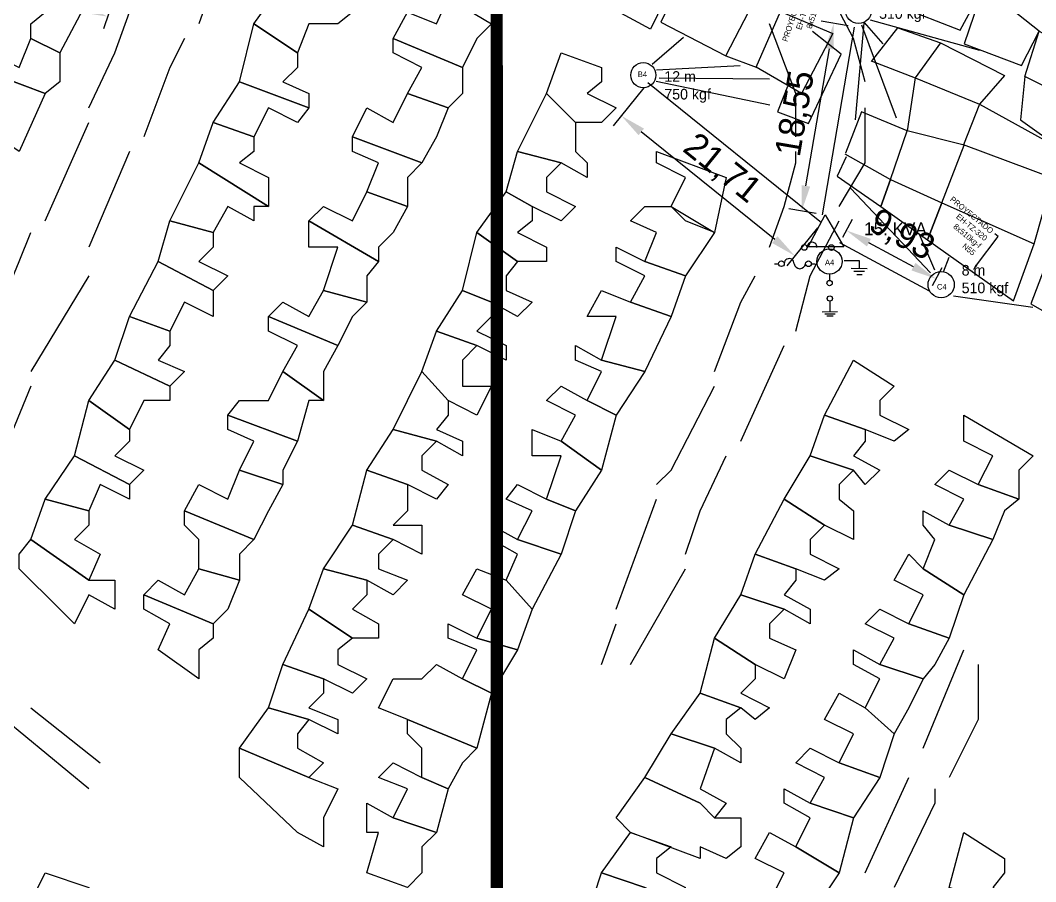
# Model space of a CAD drawing. Header units: millimetres. Extents: x -3588 to 75209, y -3737 to 38254.
# Drawn here: x 28220.5 to 28319.4, y 18310.5 to 18394.4 of the extents above; entities that cross this region are included whole.
import ezdxf
from ezdxf import colors
from ezdxf.entities.mleader import LeaderData, LeaderLine
from ezdxf.math import Vec2, Vec3

# ---------------------------------------------------------------- set-up
doc = ezdxf.new("R2010")
doc.units = ezdxf.units.MM
doc.linetypes.add('CONTINUA', pattern=[0])
doc.layers.add('Mancheta', color=255, linetype='Continuous')
doc.layers.add('P', color=253, linetype='Continuous')
doc.linetypes.add('+_LINE', pattern='A,12.7,-5.08,["+",Standard,S=2.54,R=0,X=-2.54,Y=-1.27],-6.35', length=24.13)
doc.dimstyles.new('ISO-25', dxfattribs={"dimtxt": 2.5, "dimasz": 2.5, "dimexe": 1.25, "dimexo": 0.625, "dimtad": 1, "dimtxsty": 'Standard', "dimcen": 2.5, "dimadec": 0, "dimazin": 0, "dimtfac": 1, "dimtmove": 0, "dimatfit": 3, "dimfxl": 1, "dimarcsym": 0})

# ---------------------------------------------------------------- blocks, each defined once
blk = doc.blocks.new('*D697')
at = {"color": 0, "lineweight": -2, "transparency": 16777216}
for p, q in [((28200.669, 18407.545), (28199.297, 18403.477)), ((28202.065, 18403.862), (28226.637, 18395.574)), ((28229.979, 18397.658), (28228.606, 18393.59))]:
    blk.add_line(p, q, dxfattribs=at)
at = {"color": 0, "transparency": 16777216}
for points in [[(28202.198, 18404.257), (28201.932, 18403.467), (28199.696, 18404.661)], [(28226.77, 18395.968), (28226.504, 18395.179), (28229.006, 18394.775)]]:
    blk.add_solid(points, dxfattribs=at)
at = {"layer": 'Defpoints', "color": 0, "transparency": 16777216}
for p in [(28200.869, 18408.137), (28230.178, 18398.25), (28229.006, 18394.775)]:
    blk.add_point(p, dxfattribs=at)
at = {"color": 0, "transparency": 16777216, "insert": (28215.017, 18401.692), "char_height": 2.5, "attachment_point": 5, "rotation": 341.36005}
blk.add_mtext('30,93', dxfattribs=at)
blk = doc.blocks.new('*D905')
at = {"color": 0, "lineweight": -2, "transparency": 16777216}
for p, q in [((28301.167, 18393.87), (28298.514, 18394.323)), ((28297.043, 18378.294), (28299.325, 18391.648)), ((28298.043, 18375.587), (28295.39, 18376.04))]:
    blk.add_line(p, q, dxfattribs=at)
at = {"color": 0, "transparency": 16777216}
for points in [[(28298.915, 18391.718), (28299.736, 18391.578), (28299.746, 18394.113)], [(28296.633, 18378.364), (28297.454, 18378.223), (28296.622, 18375.829)]]:
    blk.add_solid(points, dxfattribs=at)
at = {"layer": 'Defpoints', "color": 0, "transparency": 16777216}
for p in [(28299.746, 18394.113), (28301.783, 18393.765), (28298.659, 18375.481)]:
    blk.add_point(p, dxfattribs=at)
at = {"color": 0, "transparency": 16777216, "insert": (28296.131, 18385.322), "char_height": 2.5, "attachment_point": 5, "rotation": 80.30353}
blk.add_mtext('18,55', dxfattribs=at)
blk = doc.blocks.new('*D906')
at = {"color": 0, "lineweight": -2, "transparency": 16777216}
for p, q in [((28281.259, 18387.85), (28278.27, 18384.146)), ((28294.005, 18373.053), (28281, 18383.549)), ((28298.155, 18374.215), (28295.166, 18370.511))]:
    blk.add_line(p, q, dxfattribs=at)
at = {"color": 0, "transparency": 16777216}
for points in [[(28281.262, 18383.873), (28280.739, 18383.225), (28279.055, 18385.119)], [(28294.267, 18373.378), (28293.744, 18372.729), (28295.951, 18371.483)]]:
    blk.add_solid(points, dxfattribs=at)
at = {"layer": 'Defpoints', "color": 0, "transparency": 16777216}
for p in [(28281.652, 18388.337), (28279.055, 18385.119), (28298.547, 18374.701)]:
    blk.add_point(p, dxfattribs=at)
at = {"color": 0, "transparency": 16777216, "insert": (28288.811, 18379.922), "char_height": 2.5, "attachment_point": 5, "rotation": 321.09429}
blk.add_mtext('21,71', dxfattribs=at)
blk = doc.blocks.new('*D907')
at = {"color": 0, "lineweight": -2, "transparency": 16777216}
for p, q in [((28300.632, 18373.298), (28301.574, 18375.044)), ((28307.518, 18370.42), (28303.181, 18372.758)), ((28309.37, 18368.588), (28310.312, 18370.334))]:
    blk.add_line(p, q, dxfattribs=at)
at = {"color": 0, "transparency": 16777216}
for points in [[(28303.379, 18373.125), (28302.984, 18372.391), (28300.981, 18373.944)], [(28307.716, 18370.787), (28307.32, 18370.053), (28309.719, 18369.234)]]:
    blk.add_solid(points, dxfattribs=at)
at = {"layer": 'Defpoints', "color": 0, "transparency": 16777216}
for p in [(28300.981, 18373.944), (28300.336, 18372.748), (28309.074, 18368.037)]:
    blk.add_point(p, dxfattribs=at)
at = {"color": 0, "transparency": 16777216, "insert": (28306.338, 18373.423), "char_height": 2.5, "attachment_point": 5, "rotation": 331.67368}
blk.add_mtext('9,93', dxfattribs=at)

msp = doc.modelspace()

# ---------------------------------------------------------------- linework, layer by layer
at = {"color": 6}
for p, q in [((28302.669, 18394.145), (28301.849, 18384.718)), ((28304.565, 18392.143), (28302.754, 18394.212)), ((28313.986, 18391.471), (28303.323, 18394.419)), ((28305.859, 18384.903), (28302.495, 18393.953)), ((28282.052, 18390.164), (28285.104, 18392.778)), ((28282.483, 18389.593), (28290.627, 18390.018)), ((28293.52, 18386.145), (28282.462, 18388.45)), ((28293.5, 18388.681), (28282.731, 18388.796)), ((28309.179, 18369.828), (28301.383, 18378.061)), ((28309.591, 18370.081), (28308.101, 18373.564)), ((28310.446, 18369.923), (28310.985, 18371.348)), ((28319.148, 18366.453), (28311.436, 18367.556))]:
    msp.add_line(p, q, dxfattribs=at)
at = {"color": 5, "linetype": '+_LINE'}
for p, q in [((28298.659, 18375.481), (28301.783, 18393.765)), ((28298.547, 18374.701), (28281.652, 18388.337)), ((28309.074, 18368.037), (28300.336, 18372.748))]:
    msp.add_line(p, q, dxfattribs=at)
at = {"color": 10}
for p, q in [((28297.281, 18372.431), (28298.907, 18375.486)), ((28298.907, 18375.486), (28300.729, 18372.366)), ((28300.729, 18372.366), (28297.228, 18372.366)), ((28293.99, 18370.702), (28294.375, 18370.702)), ((28297.565, 18370.702), (28297.954, 18370.702)), ((28300.767, 18371.016), (28302.244, 18371.015)), ((28302.244, 18371.015), (28302.244, 18370.28)), ((28299.341, 18369.662), (28299.346, 18369.085)), ((28301.458, 18370.259), (28303.007, 18370.258)), ((28301.702, 18369.985), (28302.745, 18369.985)), ((28301.992, 18369.656), (28302.518, 18369.656)), ((28299.376, 18367.056), (28299.387, 18366.006)), ((28300.133, 18366.014), (28298.639, 18365.997)), ((28299.902, 18365.806), (28298.877, 18365.795)), ((28299.684, 18365.603), (28299.094, 18365.597))]:
    msp.add_line(p, q, dxfattribs=at)
at = {"color": 254}
for points in [[(28281.824, 18403.05), (28285.298, 18400.58), (28281.893, 18393.57), (28278.233, 18395.53), (28278.538, 18397.489)], [(28306.056, 18395.791), (28312.07, 18393.457), (28314.357, 18397.679), (28308.591, 18400.063), (28306.056, 18395.791)], [(28282.899, 18394.228), (28289.226, 18390.961), (28292.404, 18397.069), (28285.65, 18399.939), (28282.899, 18394.228)], [(28312.456, 18392.144), (28318.056, 18390.012), (28319.763, 18393.37), (28314.357, 18397.679), (28312.456, 18392.144)], [(28289.226, 18390.961), (28292.187, 18389.855), (28294.569, 18395.295), (28292.404, 18397.069)], [(28294.569, 18395.295), (28299.673, 18393.142), (28296.61, 18387.305), (28292.187, 18389.855)], [(28295.232, 18387.961), (28294.273, 18385.509), (28297.304, 18384.356), (28300.464, 18391.113), (28297.685, 18393.323)], [(28303.435, 18390.414), (28305.983, 18393.678), (28310.145, 18392.23), (28307.673, 18388.802)], [(28318.376, 18388.946), (28319.763, 18393.37), (28325.577, 18390.065), (28323.852, 18386.197), (28318.376, 18388.946)], [(28310.145, 18392.23), (28316.401, 18389.054), (28313.947, 18386.244)], [(28303.409, 18390.46), (28307.673, 18388.802), (28306.897, 18383.64)], [(28307.673, 18388.802), (28313.947, 18386.244), (28312.391, 18382.282)], [(28318.376, 18388.946), (28317.953, 18384.736), (28322.152, 18381.745), (28324.693, 18378.096)], [(28313.947, 18386.244), (28322.152, 18381.745), (28321.114, 18379.027)], [(28300.834, 18381.424), (28305.282, 18378.914), (28306.897, 18383.64), (28302.471, 18385.515), (28300.885, 18381.468)], [(28305.282, 18378.914), (28310.295, 18376.65), (28312.46, 18382.256), (28306.897, 18383.64)], [(28310.295, 18376.65), (28319.274, 18372.632), (28321.114, 18379.027), (28312.391, 18382.282)], [(28300.97, 18381.105), (28300.076, 18379.245), (28304.335, 18376.291), (28305.282, 18378.914), (28304.335, 18376.291), (28308.902, 18373.043), (28310.295, 18376.65), (28308.902, 18373.043), (28317.263, 18367.095), (28319.274, 18372.632)], [(28321.287, 18372.937), (28318.965, 18366.799), (28323.235, 18364.329), (28326.906, 18371.515), (28321.287, 18372.937)]]:
    msp.add_lwpolyline(points, dxfattribs=at)
at = {"color": 10}
for centre, radius in [((28281.198, 18389.079), 1.222), ((28296.882, 18372.292), 0.276), ((28299.519, 18372.288), 0.276), ((28299.336, 18370.927), 1.222), ((28294.652, 18370.709), 0.276), ((28297.289, 18370.705), 0.276), ((28299.346, 18368.822), 0.263), ((28299.37, 18367.316), 0.26)]:
    msp.add_circle(centre, radius, dxfattribs=at)
for centre, radius, start, end in [((28297.638, 18372.314), 0.481, 356.0473, 179.98075), ((28295.408, 18370.731), 0.481, 356.0473, 179.98075), ((28296.45, 18370.797), 0.571, 190.00363, 350.3175)]:
    msp.add_arc(centre, radius, start, end, dxfattribs=at)
at = {"layer": 'Mancheta', "color": 5}
for centre in [(28302.169, 18395.399), (28310.217, 18368.666)]:
    msp.add_circle(centre, 1.28, dxfattribs=at)
at = {"layer": 'P', "color": 9, "const_width": 1.2}
msp.add_lwpolyline([(28268.186, 12346.771), (28266.285, 21345.396)], dxfattribs=at)
at = {"layer": 'P', "color": 254}
for points in [[(28241.845, 18403.392), (28239.3, 18398.031), (28237.892, 18394.078)], [(28221.52, 18394.078), (28222.928, 18395.198), (28220.384, 18396.606), (28221.52, 18399.439), (28227.169, 18396.606), (28224.337, 18391.245), (28221.52, 18392.653), (28221.52, 18394.078)], [(28251.447, 18394.078), (28248.614, 18394.078), (28247.494, 18391.245), (28243.253, 18394.078), (28246.086, 18398.031), (28252.855, 18395.198), (28251.447, 18394.078)], [(28302.819, 18388.428), (28301.683, 18392.653), (28298.866, 18398.031)], [(28264.986, 18392.653), (28263.578, 18389.837), (28256.808, 18392.653), (28258.217, 18395.198), (28261.033, 18394.078), (28262.17, 18396.606), (28266.411, 18394.078), (28264.986, 18392.653)], [(28227.169, 18385.884), (28229.714, 18391.245), (28231.122, 18395.198)], [(28247.494, 18389.837), (28246.086, 18388.428), (28248.614, 18387.292), (28248.614, 18385.884), (28241.845, 18388.428), (28243.253, 18394.078), (28247.494, 18391.245), (28247.494, 18389.837)], [(28296.049, 18383.067), (28296.049, 18387.292), (28293.505, 18394.078)], [(28224.337, 18388.428), (28222.928, 18387.292), (28216.159, 18389.837), (28217.567, 18391.245), (28220.384, 18389.837), (28221.52, 18392.653), (28224.337, 18391.245), (28224.337, 18388.428)], [(28236.484, 18392.653), (28235.075, 18389.837), (28232.531, 18383.067)], [(28263.578, 18387.292), (28262.17, 18385.884), (28258.217, 18387.292), (28259.625, 18389.837), (28256.808, 18391.245), (28256.808, 18392.653), (28263.578, 18389.837), (28263.578, 18387.292)], [(28277.133, 18388.428), (28275.725, 18387.292), (28278.541, 18385.884), (28277.133, 18384.476), (28274.588, 18384.476), (28271.772, 18387.292), (28273.18, 18391.245), (28277.133, 18389.837), (28277.133, 18388.428)], [(28217.567, 18385.884), (28217.567, 18387.292), (28216.159, 18388.428), (28216.159, 18389.837), (28222.928, 18387.292), (28220.384, 18381.643), (28216.159, 18384.476), (28217.567, 18385.884)], [(28247.494, 18384.476), (28244.662, 18385.884), (28243.253, 18383.067), (28239.3, 18384.476), (28241.845, 18388.428), (28248.614, 18385.884), (28247.494, 18384.476)], [(28261.033, 18383.067), (28259.625, 18380.523), (28252.855, 18383.067), (28254.264, 18385.884), (28256.808, 18384.476), (28258.217, 18387.292), (28262.17, 18385.884), (28261.033, 18383.067)], [(28274.588, 18383.067), (28274.588, 18381.643), (28275.725, 18380.523), (28275.725, 18379.114), (28273.18, 18380.523), (28268.939, 18381.643), (28271.772, 18387.292), (28274.588, 18384.476), (28274.588, 18383.067)], [(28300.274, 18376.282), (28302.819, 18380.523), (28302.819, 18385.884)], [(28222.928, 18374.873), (28227.169, 18384.476)], [(28243.253, 18381.643), (28241.845, 18380.523), (28244.662, 18379.114), (28244.662, 18376.282), (28237.892, 18380.523), (28239.3, 18384.476), (28243.253, 18383.067), (28243.253, 18381.643)], [(28258.217, 18379.114), (28258.217, 18376.282), (28254.264, 18377.706), (28255.4, 18380.523), (28252.855, 18381.643), (28252.855, 18383.067), (28259.625, 18380.523), (28258.217, 18379.114)], [(28231.122, 18381.643), (28227.169, 18372.329)], [(28271.772, 18379.114), (28271.772, 18377.706), (28274.588, 18376.282), (28273.18, 18374.873), (28270.363, 18376.282), (28267.819, 18377.706), (28268.939, 18381.643), (28273.18, 18380.523), (28271.772, 18379.114)], [(28285.311, 18374.873), (28283.903, 18376.282), (28285.311, 18379.114), (28282.494, 18380.523), (28282.494, 18381.643), (28289.264, 18379.114), (28288.144, 18373.753), (28285.311, 18374.873)], [(28293.505, 18372.329), (28294.913, 18376.282), (28296.049, 18380.523), (28296.049, 18381.643)], [(28243.253, 18376.282), (28243.253, 18374.873), (28240.709, 18376.282), (28239.3, 18373.753), (28235.075, 18374.873), (28237.892, 18380.523), (28244.662, 18376.282), (28243.253, 18376.282)], [(28256.808, 18373.753), (28255.4, 18372.329), (28255.4, 18370.92), (28248.614, 18374.873), (28250.039, 18376.282), (28252.855, 18374.873), (28254.264, 18377.706), (28258.217, 18376.282), (28256.808, 18373.753)], [(28270.363, 18374.873), (28268.939, 18373.753), (28271.772, 18372.329), (28271.772, 18370.92), (28268.939, 18370.92), (28264.986, 18373.753), (28267.819, 18377.706), (28270.363, 18376.282), (28270.363, 18374.873)], [(28283.903, 18376.282), (28288.144, 18373.753), (28285.311, 18369.512), (28281.358, 18370.92), (28282.494, 18373.753), (28279.95, 18374.873), (28281.358, 18376.282), (28283.903, 18376.282)], [(28239.3, 18372.329), (28237.892, 18370.92), (28240.709, 18369.512), (28239.3, 18368.104), (28233.939, 18370.92), (28235.075, 18374.873), (28239.3, 18373.753), (28239.3, 18372.329)], [(28254.264, 18369.512), (28254.264, 18366.967), (28250.039, 18368.104), (28251.447, 18372.329), (28248.614, 18372.329), (28248.614, 18374.873), (28255.4, 18370.92), (28254.264, 18369.512)], [(28296.049, 18364.151), (28297.458, 18369.512), (28300.274, 18374.873)], [(28217.567, 18364.151), (28220.384, 18370.92), (28221.52, 18373.753)], [(28267.819, 18369.512), (28267.819, 18368.104), (28270.363, 18366.967), (28268.939, 18365.559), (28266.411, 18366.967), (28263.578, 18368.104), (28264.986, 18373.753), (28268.939, 18370.92), (28267.819, 18369.512)], [(28281.358, 18370.92), (28285.311, 18369.512), (28283.903, 18365.559), (28279.95, 18366.967), (28281.358, 18369.512), (28278.541, 18370.92), (28278.541, 18372.329), (28281.358, 18370.92)], [(28239.3, 18366.967), (28239.3, 18365.559), (28236.484, 18366.967), (28235.075, 18364.151), (28231.122, 18365.559), (28233.939, 18370.92), (28239.3, 18368.104), (28239.3, 18366.967)], [(28227.169, 18369.512), (28221.52, 18360.198)], [(28288.144, 18360.198), (28290.688, 18366.967), (28292.097, 18369.512)], [(28252.855, 18365.559), (28251.447, 18362.743), (28244.662, 18365.559), (28246.086, 18366.967), (28248.614, 18365.559), (28250.039, 18368.104), (28254.264, 18366.967), (28252.855, 18365.559)], [(28266.411, 18365.559), (28264.986, 18364.151), (28267.819, 18362.743), (28267.819, 18361.318), (28264.986, 18362.743), (28261.033, 18364.151), (28263.578, 18368.104), (28266.411, 18366.967), (28266.411, 18365.559)], [(28279.95, 18366.967), (28283.903, 18365.559), (28281.358, 18360.198), (28277.133, 18361.318), (28278.541, 18365.559), (28275.725, 18365.559), (28277.133, 18368.104), (28279.95, 18366.967)], [(28235.075, 18362.743), (28233.939, 18361.318), (28236.484, 18360.198), (28235.075, 18358.79), (28229.714, 18361.318), (28231.122, 18365.559), (28235.075, 18364.151), (28235.075, 18362.743)], [(28250.039, 18360.198), (28250.039, 18358.79), (28250.039, 18357.381), (28246.086, 18360.198), (28247.494, 18362.743), (28244.662, 18364.151), (28244.662, 18365.559), (28251.447, 18362.743), (28250.039, 18360.198)], [(28263.578, 18361.318), (28263.578, 18358.79), (28266.411, 18358.79), (28264.986, 18355.957), (28262.17, 18357.381), (28259.625, 18360.198), (28261.033, 18364.151), (28264.986, 18362.743), (28263.578, 18361.318)], [(28277.133, 18361.318), (28281.358, 18360.198), (28278.541, 18355.957), (28275.725, 18357.381), (28277.133, 18360.198), (28274.588, 18361.318), (28274.588, 18362.743), (28277.133, 18361.318)], [(28290.688, 18353.428), (28294.913, 18362.743)], [(28235.075, 18357.381), (28232.531, 18357.381), (28231.122, 18354.549), (28227.169, 18357.381), (28229.714, 18361.318), (28235.075, 18358.79), (28235.075, 18357.381)], [(28304.227, 18357.381), (28304.227, 18355.957), (28307.06, 18354.549), (28305.636, 18353.428), (28302.819, 18354.549), (28298.866, 18355.957), (28301.683, 18361.318), (28305.636, 18358.79), (28304.227, 18357.381)], [(28248.614, 18357.381), (28247.494, 18353.428), (28240.709, 18355.957), (28241.845, 18357.381), (28244.662, 18357.381), (28246.086, 18360.198), (28250.039, 18357.381), (28248.614, 18357.381)], [(28262.17, 18355.957), (28261.033, 18354.549), (28263.578, 18353.428), (28263.578, 18352.004), (28261.033, 18353.428), (28256.808, 18354.549), (28259.625, 18360.198), (28262.17, 18357.381), (28262.17, 18355.957)], [(28221.52, 18358.79), (28217.567, 18349.187)], [(28275.725, 18357.381), (28278.541, 18355.957), (28277.133, 18350.596), (28273.18, 18353.428), (28274.588, 18355.957), (28271.772, 18357.381), (28273.18, 18358.79), (28275.725, 18357.381)], [(28282.494, 18349.187), (28283.903, 18350.596), (28288.144, 18358.79)], [(28231.122, 18353.428), (28229.714, 18352.004), (28232.531, 18350.596), (28231.122, 18349.187), (28225.761, 18352.004), (28227.169, 18357.381), (28231.122, 18354.549), (28231.122, 18353.428)], [(28246.086, 18350.596), (28246.086, 18349.187), (28241.845, 18350.596), (28243.253, 18353.428), (28240.709, 18354.549), (28240.709, 18355.957), (28247.494, 18353.428), (28246.086, 18350.596)], [(28302.819, 18353.428), (28301.683, 18352.004), (28304.227, 18350.596), (28302.819, 18349.187), (28301.683, 18350.596), (28297.458, 18352.004), (28298.866, 18355.957), (28302.819, 18354.549), (28302.819, 18353.428)], [(28317.782, 18350.596), (28317.782, 18347.779), (28313.83, 18349.187), (28315.238, 18352.004), (28312.421, 18353.428), (28312.421, 18355.957), (28319.191, 18352.004), (28317.782, 18350.596)], [(28259.625, 18352.004), (28259.625, 18350.596), (28262.17, 18349.187), (28261.033, 18347.779), (28258.217, 18349.187), (28254.264, 18350.596), (28256.808, 18354.549), (28261.033, 18353.428), (28259.625, 18352.004)], [(28273.18, 18353.428), (28277.133, 18350.596), (28274.588, 18346.643), (28271.772, 18347.779), (28273.18, 18352.004), (28270.363, 18352.004), (28270.363, 18354.549), (28273.18, 18353.428)], [(28231.122, 18349.187), (28231.122, 18347.779), (28228.29, 18349.187), (28227.169, 18346.643), (28222.928, 18347.779), (28225.761, 18352.004), (28231.122, 18349.187)], [(28285.311, 18342.418), (28286.735, 18346.643), (28289.264, 18352.004)], [(28300.274, 18349.187), (28300.274, 18347.779), (28301.683, 18346.643), (28301.683, 18343.826), (28298.866, 18345.234), (28294.913, 18347.779), (28297.458, 18352.004), (28301.683, 18350.596), (28300.274, 18349.187)], [(28244.662, 18346.643), (28243.253, 18343.826), (28236.484, 18346.643), (28237.892, 18349.187), (28240.709, 18347.779), (28241.845, 18350.596), (28246.086, 18349.187), (28244.662, 18346.643)], [(28258.217, 18346.643), (28256.808, 18345.234), (28259.625, 18345.234), (28259.625, 18342.418), (28256.808, 18343.826), (28252.855, 18345.234), (28254.264, 18350.596), (28258.217, 18349.187), (28258.217, 18346.643)], [(28313.83, 18349.187), (28317.782, 18347.779), (28316.374, 18346.643), (28315.238, 18343.826), (28311.013, 18345.234), (28312.421, 18347.779), (28309.589, 18349.187), (28311.013, 18350.596), (28313.83, 18349.187)], [(28271.772, 18347.779), (28274.588, 18346.643), (28273.18, 18342.418), (28268.939, 18343.826), (28270.363, 18346.643), (28267.819, 18347.779), (28268.939, 18349.187), (28271.772, 18347.779)], [(28227.169, 18345.234), (28225.761, 18343.826), (28228.29, 18342.418), (28227.169, 18339.873), (28221.52, 18343.826), (28222.928, 18347.779), (28227.169, 18346.643), (28227.169, 18345.234)], [(28278.541, 18337.057), (28282.494, 18347.779)], [(28297.458, 18343.826), (28297.458, 18342.418), (28300.274, 18340.993), (28298.866, 18339.873), (28296.049, 18340.993), (28292.097, 18342.418), (28294.913, 18347.779), (28298.866, 18345.234), (28297.458, 18343.826)], [(28241.845, 18342.418), (28241.845, 18339.873), (28237.892, 18340.993), (28237.892, 18343.826), (28236.484, 18345.234), (28236.484, 18346.643), (28243.253, 18343.826), (28241.845, 18342.418)], [(28311.013, 18345.234), (28315.238, 18343.826), (28312.421, 18338.465), (28308.468, 18340.993), (28309.589, 18343.826), (28308.468, 18345.234), (28308.468, 18346.643), (28311.013, 18345.234)], [(28255.4, 18342.418), (28255.4, 18340.993), (28258.217, 18339.873), (28256.808, 18338.465), (28254.264, 18339.873), (28250.039, 18340.993), (28252.855, 18345.234), (28256.808, 18343.826), (28255.4, 18342.418)], [(28268.939, 18343.826), (28273.18, 18342.418), (28270.363, 18337.057), (28267.819, 18339.873), (28268.939, 18342.418), (28266.411, 18343.826), (28266.411, 18345.234), (28268.939, 18343.826)], [(28220.384, 18342.418), (28221.52, 18343.826), (28227.169, 18339.873), (28229.714, 18339.873), (28229.714, 18337.057), (28227.169, 18338.465), (28225.761, 18335.632), (28224.337, 18337.057), (28220.384, 18340.993), (28220.384, 18342.418)], [(28296.049, 18339.873), (28294.913, 18338.465), (28297.458, 18337.057), (28297.458, 18335.632), (28294.913, 18337.057), (28290.688, 18338.465), (28292.097, 18342.418), (28296.049, 18340.993), (28296.049, 18339.873)], [(28308.468, 18340.993), (28312.421, 18338.465), (28311.013, 18334.224), (28307.06, 18335.632), (28308.468, 18338.465), (28305.636, 18339.873), (28307.06, 18342.418), (28308.468, 18340.993)], [(28240.709, 18337.057), (28239.3, 18335.632), (28232.531, 18338.465), (28233.939, 18339.873), (28236.484, 18338.465), (28237.892, 18340.993), (28241.845, 18339.873), (28240.709, 18337.057)], [(28254.264, 18338.465), (28252.855, 18337.057), (28255.4, 18335.632), (28255.4, 18334.224), (28252.855, 18334.224), (28248.614, 18337.057), (28250.039, 18340.993), (28254.264, 18339.873), (28254.264, 18338.465)], [(28267.819, 18339.873), (28270.363, 18337.057), (28268.939, 18333.104), (28264.986, 18334.224), (28266.411, 18337.057), (28263.578, 18338.465), (28264.986, 18340.993), (28267.819, 18339.873)], [(28279.95, 18331.679), (28285.311, 18340.993)], [(28239.3, 18334.224), (28237.892, 18333.104), (28237.892, 18330.271), (28233.939, 18333.104), (28235.075, 18335.632), (28232.531, 18337.057), (28232.531, 18338.465), (28239.3, 18335.632), (28239.3, 18334.224)], [(28293.505, 18335.632), (28293.505, 18334.224), (28296.049, 18333.104), (28294.913, 18330.271), (28292.097, 18331.679), (28288.144, 18334.224), (28290.688, 18338.465), (28294.913, 18337.057), (28293.505, 18335.632)], [(28251.447, 18333.104), (28251.447, 18331.679), (28254.264, 18330.271), (28252.855, 18328.863), (28250.039, 18330.271), (28246.086, 18331.679), (28248.614, 18337.057), (28252.855, 18334.224), (28251.447, 18333.104)], [(28307.06, 18335.632), (28311.013, 18334.224), (28309.589, 18331.679), (28308.468, 18330.271), (28304.227, 18331.679), (28305.636, 18334.224), (28302.819, 18335.632), (28304.227, 18337.057), (28307.06, 18335.632)], [(28264.986, 18334.224), (28268.939, 18333.104), (28266.411, 18328.863), (28263.578, 18330.271), (28264.986, 18333.104), (28262.17, 18334.224), (28262.17, 18335.632), (28264.986, 18334.224)], [(28277.133, 18331.679), (28278.541, 18335.632)], [(28292.097, 18330.271), (28290.688, 18328.863), (28293.505, 18327.454), (28292.097, 18326.318), (28290.688, 18327.454), (28286.735, 18328.863), (28288.144, 18334.224), (28292.097, 18331.679), (28292.097, 18330.271)], [(28304.227, 18331.679), (28308.468, 18330.271), (28307.06, 18327.454), (28305.636, 18324.91), (28302.819, 18327.454), (28304.227, 18330.271), (28301.683, 18331.679), (28301.683, 18333.104), (28304.227, 18331.679)], [(28308.468, 18323.501), (28312.421, 18333.104)], [(28250.039, 18328.863), (28248.614, 18327.454), (28251.447, 18326.318), (28251.447, 18324.91), (28248.614, 18326.318), (28244.662, 18327.454), (28246.086, 18331.679), (28250.039, 18330.271), (28250.039, 18328.863)], [(28263.578, 18330.271), (28266.411, 18328.863), (28264.986, 18323.501), (28258.217, 18326.318), (28255.4, 18327.454), (28256.808, 18330.271), (28259.625, 18330.271), (28261.033, 18331.679), (28263.578, 18330.271)], [(28313.83, 18331.679), (28313.83, 18326.318), (28311.013, 18320.669)], [(28289.264, 18326.318), (28289.264, 18324.91), (28290.688, 18323.501), (28290.688, 18322.093), (28288.144, 18323.501), (28283.903, 18324.91), (28286.735, 18328.863), (28290.688, 18327.454), (28289.264, 18326.318)], [(28302.819, 18327.454), (28305.636, 18324.91), (28304.227, 18320.669), (28300.274, 18322.093), (28301.683, 18324.91), (28298.866, 18326.318), (28300.274, 18328.863), (28302.819, 18327.454)], [(28221.52, 18327.454), (28228.29, 18322.093)], [(28247.494, 18324.91), (28247.494, 18323.501), (28250.039, 18322.093), (28248.614, 18320.669), (28241.845, 18323.501), (28244.662, 18327.454), (28248.614, 18326.318), (28247.494, 18324.91)], [(28227.169, 18319.548), (28218.976, 18326.318)], [(28263.578, 18322.093), (28262.17, 18319.548), (28259.625, 18320.669), (28259.625, 18323.501), (28258.217, 18324.91), (28258.217, 18326.318), (28264.986, 18323.501), (28263.578, 18322.093)], [(28289.264, 18318.14), (28288.144, 18316.732), (28286.735, 18318.14), (28281.358, 18320.669), (28283.903, 18324.91), (28288.144, 18323.501), (28286.735, 18319.548), (28289.264, 18318.14)], [(28248.614, 18320.669), (28251.447, 18319.548), (28250.039, 18316.732), (28250.039, 18313.899), (28247.494, 18315.308), (28241.845, 18320.669), (28241.845, 18323.501), (28248.614, 18320.669)], [(28300.274, 18322.093), (28304.227, 18320.669), (28301.683, 18316.732), (28297.458, 18318.14), (28298.866, 18320.669), (28296.049, 18322.093), (28297.458, 18323.501), (28300.274, 18322.093)], [(28259.625, 18320.669), (28262.17, 18319.548), (28261.033, 18315.308), (28256.808, 18316.732), (28258.217, 18319.548), (28255.4, 18320.669), (28256.808, 18322.093), (28259.625, 18320.669)], [(28290.688, 18313.899), (28289.264, 18312.779), (28286.735, 18313.899), (28286.735, 18312.779), (28279.95, 18315.308), (28278.541, 18316.732), (28281.358, 18320.669), (28286.735, 18318.14), (28288.144, 18316.732), (28290.688, 18316.732), (28290.688, 18313.899)], [(28302.819, 18311.355), (28307.06, 18320.669)], [(28297.458, 18318.14), (28301.683, 18316.732), (28300.274, 18311.355), (28296.049, 18313.899), (28297.458, 18316.732), (28294.913, 18318.14), (28294.913, 18319.548), (28297.458, 18318.14)], [(28309.589, 18319.548), (28309.589, 18318.14), (28305.636, 18309.946)], [(28256.808, 18316.732), (28261.033, 18315.308), (28259.625, 18313.899), (28259.625, 18312.779), (28259.625, 18311.355), (28258.217, 18309.946), (28254.264, 18311.355), (28255.4, 18315.308), (28254.264, 18315.308), (28254.264, 18318.14), (28256.808, 18316.732)], [(28282.494, 18312.779), (28282.494, 18311.355), (28285.311, 18309.946), (28283.903, 18308.538), (28281.358, 18309.946), (28277.133, 18311.355), (28279.95, 18315.308), (28283.903, 18313.899), (28282.494, 18312.779)], [(28296.049, 18313.899), (28300.274, 18311.355), (28297.458, 18307.13), (28293.505, 18308.538), (28294.913, 18311.355), (28292.097, 18312.779), (28293.505, 18315.308), (28296.049, 18313.899)], [(28316.374, 18311.355), (28315.238, 18309.946), (28317.782, 18308.538), (28317.782, 18307.13), (28315.238, 18308.538), (28311.013, 18309.946), (28312.421, 18315.308), (28316.374, 18312.779), (28316.374, 18311.355)], [(28225.761, 18307.13), (28224.337, 18305.993), (28217.567, 18308.538), (28218.976, 18309.946), (28221.52, 18308.538), (28222.928, 18311.355), (28227.169, 18309.946), (28225.761, 18307.13)], [(28281.358, 18308.538), (28279.95, 18307.13), (28282.494, 18305.993), (28281.358, 18303.177), (28278.541, 18304.585), (28275.725, 18307.13), (28277.133, 18311.355), (28281.358, 18309.946), (28281.358, 18308.538)]]:
    msp.add_lwpolyline(points, dxfattribs=at)

# ---------------------------------------------------------------- texts
at = {"color": 5, "char_height": 1.03321, "attachment_point": 1}
for insert in [(28304.168, 18397.322), (28312.216, 18370.589)]:
    msp.add_mtext_dynamic_manual_height_columns('8 m^J510 kgf ', width=21.10344, gutter_width=5.166, heights=[0], dxfattribs=dict(at, insert=insert))
at = {"char_height": 0.5529, "width": 0.96762, "attachment_point": 1}
for s, insert in [('B4', (28280.664, 18389.439)), ('A4', (28298.899, 18371.113)), ('C4', (28309.81, 18368.736))]:
    msp.add_mtext(s, dxfattribs=dict(at, insert=insert))
at = {"color": 10, "attachment_point": 1}
for s, width, gutter_width, insert, char_height in [('12 m^J750 kgf ', 21.10344, 5.166, (28283.246, 18389.464), 1.03321), ('15. KVA', 17.75852, 6.215, (28302.715, 18374.731), 1.243)]:
    msp.add_mtext_dynamic_manual_height_columns(s, width=width, gutter_width=gutter_width, heights=[0], dxfattribs=dict(at, insert=insert, char_height=char_height))

# ---------------------------------------------------------------- dimensions: what is measured, and where the dimension line sits
at = {"color": 8}
dim = msp.add_aligned_dim(p1=(28200.869, 18408.137), p2=(28230.178, 18398.25), distance=-3.668, dimstyle='ISO-25', dxfattribs=at)
dim.commit()
dim.dimension.update_dxf_attribs({"geometry": '*D697', "text_midpoint": (28215.017, 18401.692)})
at = {"color": 254}
for p1, p2, distance, picture, middle in [((28298.659, 18375.481), (28301.783, 18393.765), 2.066, '*D905', (28296.131, 18385.322)), ((28298.547, 18374.701), (28281.652, 18388.337), 4.135, '*D906', (28288.811, 18379.922)), ((28309.074, 18368.037), (28300.336, 18372.748), -1.359, '*D907', (28306.338, 18373.423))]:
    dim = msp.add_aligned_dim(p1=p1, p2=p2, distance=distance, dimstyle='ISO-25', dxfattribs=at)
    dim.commit()
    dim.dimension.update_dxf_attribs({"geometry": picture, "text_midpoint": middle})

# ---------------------------------------------------------------- leaders
at = {"layer": 'Mancheta', "linetype": 'CONTINUA'}
ml = msp.add_multileader_mtext('Standard', dxfattribs=at)
ml.set_content('PROYECTADO\\PEH-TZ-320 \\P8x510kg-f\\PN55', color=256)
ml.set_leader_properties()
ml.build(insert=Vec2(0, 0))
ml.multileader.update_dxf_attribs({"arrow_head_size": 0.648})
ctx = ml.context
ctx.base_point, ctx.char_height, ctx.arrow_head_size, ctx.landing_gap_size, ctx.plane_origin, ctx.plane_x_axis, ctx.plane_y_axis = Vec3(28294.823, 18391.904), 0.5529, 0.648, 0.324, Vec3(28284.923, 18399.158), Vec3(0.310162, 0.950684), Vec3(-0.950684, 0.310162)
ctx.text_align_type = 2
notes = []
notes.append((ctx, [(0, (1, 1, 0), (28296.807, 18397.983), (-0.310162, -0.950684), 0.401, [(0, [(28300.78, 18396.87)], 0, [])])]))
ctx.mtext.insert, ctx.mtext.text_direction, ctx.mtext.rotation, ctx.mtext.alignment, ctx.mtext.flow_direction = Vec3(28296.314, 18397.381), Vec3(0.310162, 0.950684), 1.255432, 3, 5
ml = msp.add_multileader_mtext('Standard', dxfattribs=at)
ml.set_content('PROYECTADO\\PEH-TZ-320 \\P8x510kg-f\\PN55', color=256)
ml.set_leader_properties()
ml.build(insert=Vec2(0, 0))
ml.multileader.update_dxf_attribs({"arrow_head_size": 0.648})
ctx = ml.context
ctx.base_point, ctx.char_height, ctx.arrow_head_size, ctx.landing_gap_size, ctx.plane_origin, ctx.plane_x_axis, ctx.plane_y_axis = Vec3(28310.815, 18377.406), 0.5529, 0.648, 0.324, Vec3(28321.17, 18383.995), Vec3(0.773054, -0.634341), Vec3(0.634341, 0.773054)
ctx.text_align_type = 2
notes.append((ctx, [(0, (1, 1, 0), (28315.758, 18373.35), (-0.773054, 0.634341), 0.401, [(0, [(28313.278, 18370.053)], 0, [])])]))
ctx.mtext.insert, ctx.mtext.text_direction, ctx.mtext.rotation, ctx.mtext.alignment, ctx.mtext.flow_direction = Vec3(28315.376, 18374.027), Vec3(0.773054, -0.634341), 5.59603, 3, 5
for ctx, leaders in notes:
    for number, flags, end, landing, length, lines in leaders:
        leader = LeaderData()
        leader.index, (leader.has_last_leader_line, leader.has_dogleg_vector, leader.attachment_direction) = number, flags
        leader.last_leader_point, leader.dogleg_vector, leader.dogleg_length = Vec3(end), Vec3(landing), length
        for number, points, colour, breaks in lines:
            line = LeaderLine()
            line.index, line.vertices, line.color, line.breaks = number, Vec3.list(points), colors.encode_raw_color(colour), breaks
            leader.lines.append(line)
        ctx.leaders.append(leader)

doc.saveas('drawing.dxf')
